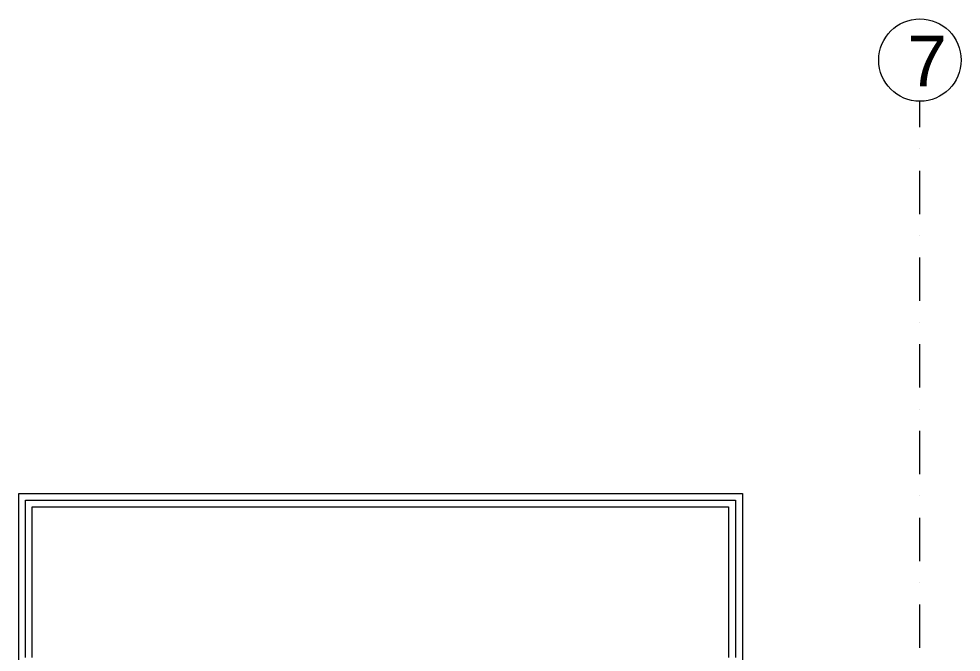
# Model space of a CAD drawing. Header units: millimetres. Extents: x 440 to 72591, y -28954 to 25941.
# Drawn here: x 13193 to 20092, y -9935 to -5300 of the extents above; entities that cross this region are included whole.
import ezdxf

# ---------------------------------------------------------------- set-up
doc = ezdxf.new("R2010")
doc.units = ezdxf.units.MM
doc.layers.add('podkład', color=7, linetype='Continuous')
doc.styles.get("Standard").update_dxf_attribs({"font": 'arial.ttf'})

msp = doc.modelspace()

# ---------------------------------------------------------------- linework, layer by layer
at = {"layer": 'podkład', "color": 6, "lineweight": 5, "transparency": 33554572}
for points in [[(19789.3, -6093.7), (19789.3, -5903.3)], [(19789.3, -6252.5), (19789.3, -6252.5)], [(19789.3, -6728.7), (19789.3, -6411.2)], [(19789.3, -6887.4), (19789.3, -6887.4)], [(19789.3, -7363.6), (19789.3, -7046.1)], [(19789.3, -7522.3), (19789.3, -7522.3)], [(19789.3, -7998.5), (19789.3, -7681)], [(19789.3, -8157.2), (19789.3, -8157.2)], [(19789.3, -8633.4), (19789.3, -8316)], [(19789.3, -8792.1), (19789.3, -8792.1)], [(19789.3, -9268.3), (19789.3, -8950.9)], [(19789.3, -9427.1), (19789.3, -9427.1)], [(19789.3, -9903.3), (19789.3, -9585.8)]]:
    msp.add_lwpolyline(points, dxfattribs=at)
at = {"layer": 'podkład', "color": 7, "lineweight": 5, "transparency": 33554572}
for points in [[(13192.5, -10112.8), (13192.5, -8773.1), (18490.9, -8773.1), (18490.9, -10112.8)], [(13240.1, -9973.1), (13240.1, -8823.9), (18440.1, -8823.9), (18440.1, -9973.1)], [(13290.9, -9973.1), (13290.9, -8871.5), (18389.3, -8871.5), (18389.3, -9973.1)]]:
    msp.add_lwpolyline(points, dxfattribs=at)
msp.add_circle((19790.3, -5601.8), 301.7, dxfattribs=at)

# ---------------------------------------------------------------- texts
at = {"layer": 'podkład', "lineweight": 5, "transparency": 33554572, "insert": (19698.4, -5423.7), "char_height": 371.1, "attachment_point": 1}
msp.add_mtext_dynamic_manual_height_columns('7', width=331.49, gutter_width=11.6, heights=[0], dxfattribs=at)

doc.saveas('drawing.dxf')
